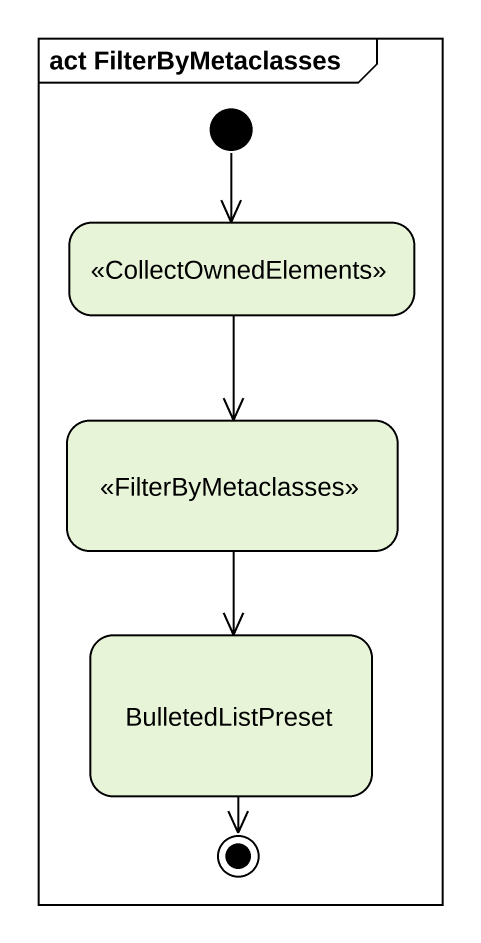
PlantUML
@startuml
mainframe act FilterByMetaclasses
hide empty description
state " " as state1 <<CollectOwnedElements>>
state " " as state2 <<FilterByMetaclasses>>
state BulletedListPreset
[*] --> state1
state1 --> state2
state2 --> BulletedListPreset
BulletedListPreset --> [*]
@enduml
